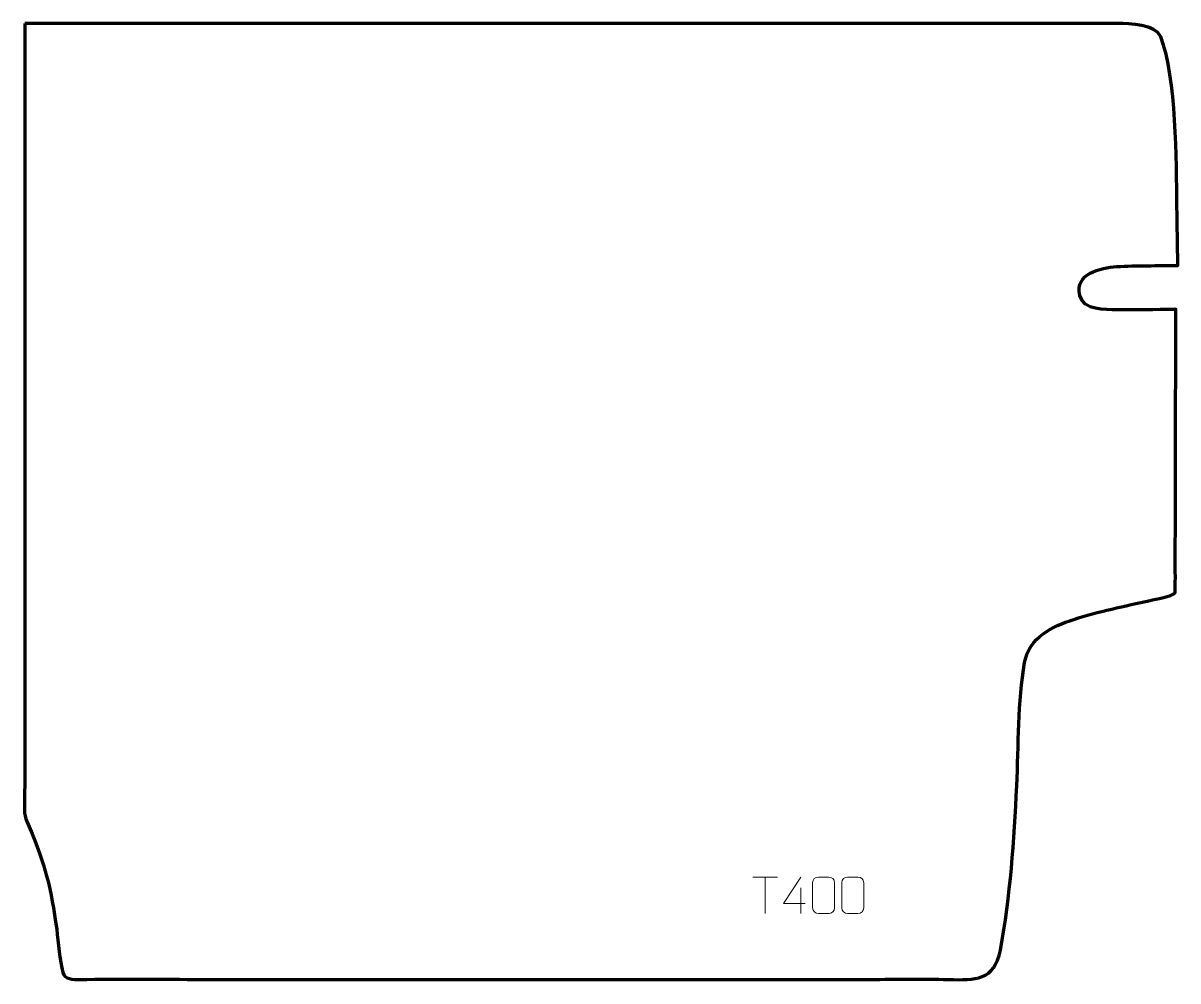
# Model space of a CAD drawing. Header units: millimetres. Extents: x 1237 to 2028, y 84 to 740.
import ezdxf

# ---------------------------------------------------------------- set-up
doc = ezdxf.new("R2010")
doc.units = ezdxf.units.MM
doc.header["$MEASUREMENT"] = 0
doc.layers.add('layer 2', color=7, linetype='Continuous')
doc.layers.add('layer 3', color=7, linetype='Continuous')

msp = doc.modelspace()

# ---------------------------------------------------------------- linework, layer by layer
at = {"layer": 'layer 2', "color": 142, "lineweight": 9}
for points in [[(1736.5112, 155.5116), (1736.5112, 155.5116), (1753.4887, 155.5116), (1753.4887, 155.5116)], [(1745.0002, 130.5958), (1745.0002, 130.5958), (1745.0002, 155.5352), (1745.0002, 155.5352)], [(1769.4529, 148.2402), (1769.4529, 148.2402), (1769.4529, 130.5856), (1769.4529, 130.5856)]]:
    msp.add_open_spline(points, degree=3, dxfattribs=at)
for points, knots in [([(1772.3952, 137.4853), (1772.3952, 137.4853), (1757.582, 137.4853), (1757.582, 137.4853), (1757.582, 137.4853), (1757.582, 137.4853), (1769.4529, 155.5455), (1769.4529, 155.5455)], [0, 0, 0, 0, 0.33333333, 0.33333333, 0.33333333, 0.33333333, 1, 1, 1, 1]), ([(1781.3985, 155.5577), (1783.7633, 155.5577), (1786.1284, 155.5577), (1788.4936, 155.5577), (1788.4936, 155.5577), (1790.473, 155.5932), (1792.4978, 154.0998), (1792.5249, 151.6591), (1792.5249, 151.6591), (1792.5245, 145.905), (1792.5245, 140.1504), (1792.5249, 134.3955), (1792.5249, 134.3955), (1792.3828, 132.0692), (1790.6774, 130.5878), (1788.4936, 130.577), (1788.4936, 130.577), (1786.1225, 130.5773), (1783.7515, 130.5773), (1781.3808, 130.577), (1781.3808, 130.577), (1779.4235, 130.4714), (1777.4182, 132.3583), (1777.4296, 134.3781), (1777.4296, 134.3781), (1777.43, 140.1555), (1777.43, 145.9324), (1777.4296, 151.709), (1777.4296, 151.709), (1777.4339, 153.8498), (1779.2099, 155.5712), (1781.3985, 155.5577)], [0, 0, 0, 0, 0.11111111, 0.11111111, 0.11111111, 0.11111111, 0.22222222, 0.22222222, 0.22222222, 0.22222222, 0.33333333, 0.33333333, 0.33333333, 0.33333333, 0.44444444, 0.44444444, 0.44444444, 0.44444444, 0.55555556, 0.55555556, 0.55555556, 0.55555556, 0.66666667, 0.66666667, 0.66666667, 0.66666667, 0.77777778, 0.77777778, 0.77777778, 0.77777778, 1, 1, 1, 1]), ([(1801.3871, 155.5577), (1803.7519, 155.5577), (1806.117, 155.5577), (1808.4822, 155.5577), (1808.4822, 155.5577), (1810.4616, 155.5932), (1812.4864, 154.0998), (1812.5135, 151.6591), (1812.5135, 151.6591), (1812.5131, 145.905), (1812.5131, 140.1504), (1812.5135, 134.3955), (1812.5135, 134.3955), (1812.3714, 132.0692), (1810.6661, 130.5878), (1808.4822, 130.577), (1808.4822, 130.577), (1806.1112, 130.5773), (1803.7401, 130.5773), (1801.3694, 130.577), (1801.3694, 130.577), (1799.4121, 130.4714), (1797.4068, 132.3583), (1797.4182, 134.3781), (1797.4182, 134.3781), (1797.4186, 140.1555), (1797.4186, 145.9324), (1797.4182, 151.709), (1797.4182, 151.709), (1797.4225, 153.8498), (1799.1985, 155.5712), (1801.3871, 155.5577)], [0, 0, 0, 0, 0.11111111, 0.11111111, 0.11111111, 0.11111111, 0.22222222, 0.22222222, 0.22222222, 0.22222222, 0.33333333, 0.33333333, 0.33333333, 0.33333333, 0.44444444, 0.44444444, 0.44444444, 0.44444444, 0.55555556, 0.55555556, 0.55555556, 0.55555556, 0.66666667, 0.66666667, 0.66666667, 0.66666667, 0.77777778, 0.77777778, 0.77777778, 0.77777778, 1, 1, 1, 1])]:
    msp.add_open_spline(points, degree=3, knots=knots, dxfattribs=at)
at = {"layer": 'layer 3', "color": 242, "lineweight": 158}
msp.add_open_spline([(1237.9401, 740.0905), (1487.4645, 740.0921), (1736.9902, 740.4201), (1986.5144, 740.1066), (1986.5144, 740.1066), (1994.4337, 740.0181), (2012.3946, 739.7159), (2015.8929, 731.0487), (2015.8929, 731.0487), (2026.815, 702.4977), (2026.4616, 646.3084), (2026.9612, 614.4849), (2026.9612, 614.4849), (2027.1657, 601.4622), (2027.3396, 588.4389), (2027.5685, 575.4165), (2027.5685, 575.4165), (2027.5685, 575.4165), (2027.5852, 574.4637), (2027.5852, 574.4637), (2027.5852, 574.4637), (2013.9008, 574.0841), (1999.1512, 574.5738), (1985.6709, 573.6262), (1985.6709, 573.6262), (1974.5969, 572.7275), (1956.9296, 569.0771), (1960.3468, 553.8911), (1960.3468, 553.8911), (1963.3203, 543.3537), (1977.3971, 544.178), (1986.0881, 544.0505), (1986.0881, 544.0505), (1999.241, 543.8575), (2012.0796, 544.1142), (2025.2164, 544.3649), (2025.2164, 544.3649), (2025.2164, 544.3649), (2026.1761, 544.3832), (2026.1761, 544.3832), (2026.1761, 544.3832), (2026.1186, 519.0229), (2026.061, 493.6627), (2026.0034, 468.3025), (2026.0034, 468.3025), (2025.9315, 436.6022), (2025.8595, 404.902), (2025.7876, 373.2016), (2025.7876, 373.2016), (2025.7836, 370.4824), (2025.966, 351.0778), (2025.6147, 350.3661), (2025.6147, 350.3661), (2023.4533, 347.5536), (2012.4737, 345.9476), (2008.5029, 345.0316), (2008.5029, 345.0316), (1991.7094, 341.1656), (1972.626, 337.3266), (1956.3791, 332.0408), (1956.3791, 332.0408), (1941.0002, 326.9761), (1926.136, 319.9174), (1922.5925, 302.5734), (1922.5925, 302.5734), (1917.8505, 275.5135), (1918.5128, 245.6429), (1917.2227, 218.0384), (1917.2227, 218.0384), (1915.4185, 180.8829), (1912.9681, 142.1116), (1906.013, 105.5599), (1906.013, 105.5599), (1901.6744, 84.4014), (1889.0913, 84.9518), (1870.4873, 85.3636), (1870.4873, 85.3636), (1852.81, 85.7549), (1834.5891, 85.4635), (1816.8544, 85.4635), (1816.8544, 85.4635), (1778.7516, 85.4634), (1740.649, 85.4634), (1702.5463, 85.4634), (1702.5463, 85.4634), (1696.1958, 85.4634), (1689.8453, 85.4634), (1683.4949, 85.4634), (1683.4949, 85.4634), (1626.3408, 85.4633), (1569.1868, 85.4634), (1512.0326, 85.4634), (1512.0326, 85.4634), (1461.2291, 85.4634), (1410.4254, 85.4635), (1359.6218, 85.4635), (1359.6218, 85.4635), (1331.5393, 85.4635), (1303.2469, 85.7036), (1275.1901, 85.4104), (1275.1901, 85.4104), (1271.049, 85.3672), (1265.259, 85.3238), (1264.0061, 90.1329), (1264.0061, 90.1329), (1261.843, 98.4356), (1260.9843, 110.8864), (1259.7826, 119.7851), (1259.7826, 119.7851), (1256.0049, 147.7594), (1252.0154, 163.8269), (1240.8746, 189.9219), (1240.8746, 189.9219), (1236.7818, 199.4707), (1237.8157, 198.9293), (1237.8333, 209.0032), (1237.8333, 209.0032), (1237.8464, 216.5208), (1237.9198, 224.0383), (1237.9401, 231.5561), (1237.9401, 231.5561), (1237.9401, 401.0676), (1237.9401, 570.5791), (1237.9401, 740.0905)], degree=3, knots=[0, 0, 0, 0, 0.03125, 0.03125, 0.03125, 0.03125, 0.0625, 0.0625, 0.0625, 0.0625, 0.09375, 0.09375, 0.09375, 0.09375, 0.125, 0.125, 0.125, 0.125, 0.15625, 0.15625, 0.15625, 0.15625, 0.1875, 0.1875, 0.1875, 0.1875, 0.21875, 0.21875, 0.21875, 0.21875, 0.25, 0.25, 0.25, 0.25, 0.28125, 0.28125, 0.28125, 0.28125, 0.3125, 0.3125, 0.3125, 0.3125, 0.34375, 0.34375, 0.34375, 0.34375, 0.375, 0.375, 0.375, 0.375, 0.40625, 0.40625, 0.40625, 0.40625, 0.4375, 0.4375, 0.4375, 0.4375, 0.46875, 0.46875, 0.46875, 0.46875, 0.5, 0.5, 0.5, 0.5, 0.53125, 0.53125, 0.53125, 0.53125, 0.5625, 0.5625, 0.5625, 0.5625, 0.59375, 0.59375, 0.59375, 0.59375, 0.625, 0.625, 0.625, 0.625, 0.65625, 0.65625, 0.65625, 0.65625, 0.6875, 0.6875, 0.6875, 0.6875, 0.71875, 0.71875, 0.71875, 0.71875, 0.75, 0.75, 0.75, 0.75, 0.78125, 0.78125, 0.78125, 0.78125, 0.8125, 0.8125, 0.8125, 0.8125, 0.84375, 0.84375, 0.84375, 0.84375, 0.875, 0.875, 0.875, 0.875, 0.90625, 0.90625, 0.90625, 0.90625, 0.9375, 0.9375, 0.9375, 0.9375, 1, 1, 1, 1], dxfattribs=at)

doc.saveas('drawing.dxf')
